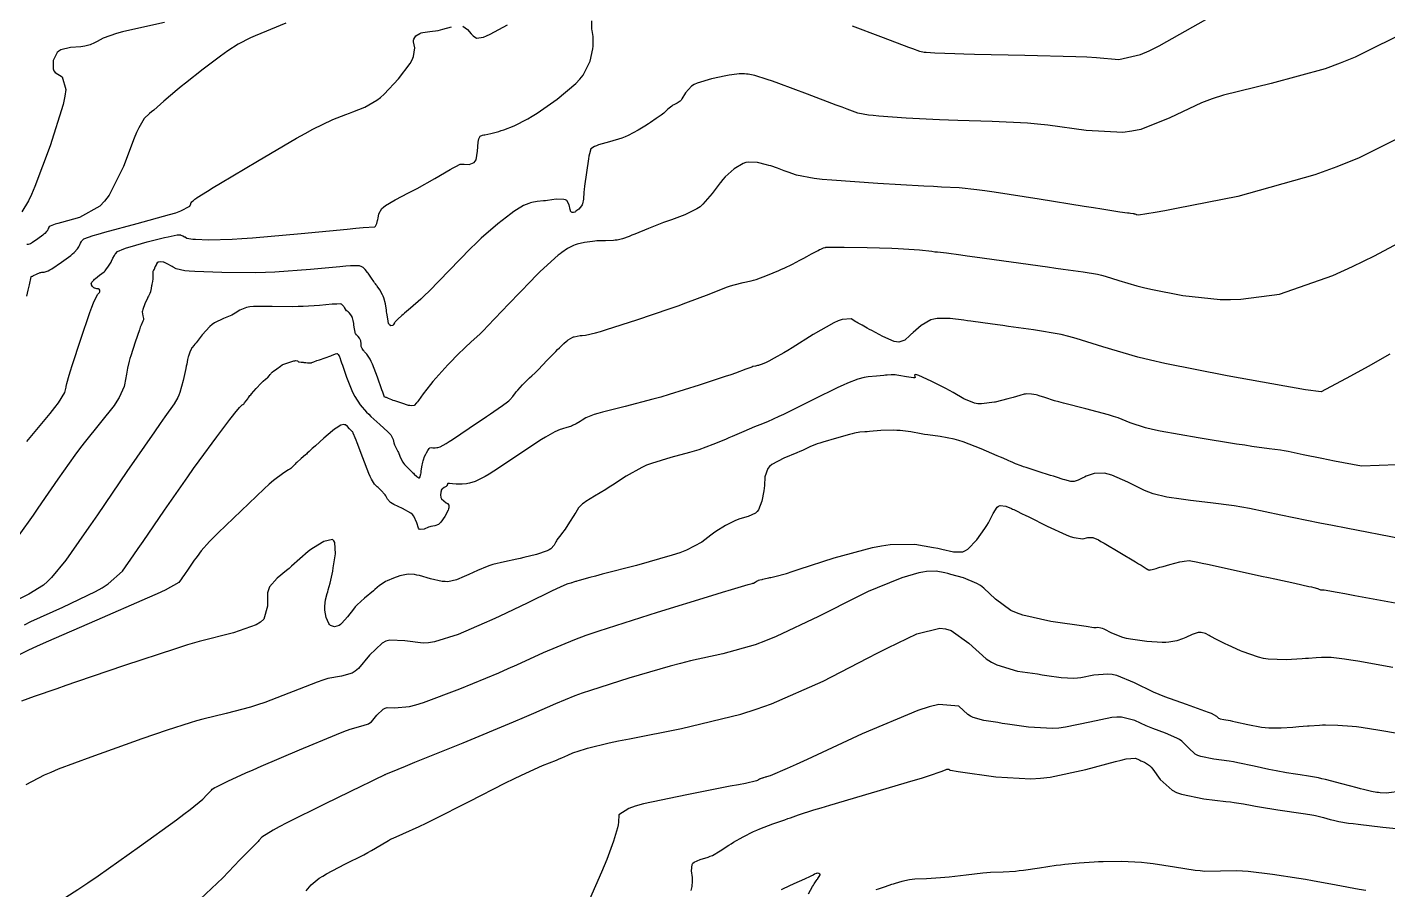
# Model space of a CAD drawing. Header units: metres. Extents: x 837117 to 838479, y 1189012 to 1191015.
# Drawn here: x 838242 to 838386.8, y 1190327.7 to 1190419.5 of the extents above; entities that cross this region are included whole.
import ezdxf

# ---------------------------------------------------------------- set-up
doc = ezdxf.new("R2010")
doc.units = ezdxf.units.M
doc.header["$LTSCALE"] = 0.3
doc.layers.add('COTAS 10', color=1, linetype='Continuous')
doc.layers.add('COTAS INT', color=252, linetype='Continuous')

msp = doc.modelspace()

# ---------------------------------------------------------------- linework, layer by layer
at = {"layer": 'COTAS 10'}
for points in [[(838389.26, 1190419.24), (838383.34, 1190416.31), (838381.72, 1190415.66), (838380.12, 1190415.07), (838374.4, 1190413.5), (838369.31, 1190412.25), (838368.09, 1190411.87), (838366.96, 1190411.46), (838363.59, 1190409.85), (838360.52, 1190408.59), (838359.57, 1190408.41), (838358.58, 1190408.3), (838354.69, 1190408.51), (838350.62, 1190409.06), (838349.53, 1190409.18), (838348.45, 1190409.27), (838344.69, 1190409.46), (838341.05, 1190409.56), (838340.06, 1190409.6), (838339.07, 1190409.64), (838335.55, 1190409.82), (838332.64, 1190410.02), (838332.04, 1190410.08), (838331.53, 1190410.13), (838330.4, 1190410.33), (838329.25, 1190410.77), (838328.72, 1190410.97), (838328.09, 1190411.21), (838325.05, 1190412.36), (838321.97, 1190413.5), (838321.32, 1190413.74), (838320.75, 1190413.94), (838319.43, 1190414.35), (838318.71, 1190414.49), (838318.53, 1190414.51), (838318.35, 1190414.53), (838317.78, 1190414.54), (838317, 1190414.44), (838316.7, 1190414.39), (838316.35, 1190414.32), (838314.81, 1190414), (838313.3, 1190413.53), (838312.98, 1190413.38), (838312.7, 1190413.21), (838312.04, 1190412.5), (838311.68, 1190411.86), (838311.58, 1190411.73), (838311.48, 1190411.62), (838311.15, 1190411.39), (838310.81, 1190411.24), (838310.71, 1190411.18), (838310.6, 1190411.1), (838310.19, 1190410.76), (838309.74, 1190410.36), (838309.6, 1190410.25), (838309.47, 1190410.14), (838308.94, 1190409.77), (838308.32, 1190409.35), (838308.11, 1190409.22), (838307.93, 1190409.11), (838307.9, 1190409.08), (838307.01, 1190408.52), (838305.95, 1190407.96), (838305.63, 1190407.82), (838305.29, 1190407.69), (838303.97, 1190407.29), (838302.81, 1190406.96), (838302.57, 1190406.88), (838302.38, 1190406.8), (838301.99, 1190406.54), (838301.83, 1190406.01), (838301.78, 1190405.76), (838301.72, 1190405.47), (838301.51, 1190404.04), (838301.31, 1190402.56), (838301.28, 1190402.23), (838301.24, 1190401.94), (838301.19, 1190401.18), (838301.1, 1190400.7), (838301.06, 1190400.59), (838301, 1190400.48), (838300.7, 1190400.14), (838300.4, 1190399.9), (838300.33, 1190399.85), (838300.27, 1190399.82), (838300.13, 1190399.76), (838300.05, 1190399.77), (838300.03, 1190399.77), (838300, 1190399.77), (838299.92, 1190399.79), (838299.83, 1190399.92), (838299.81, 1190400), (838299.78, 1190400.1), (838299.69, 1190400.59), (838299.42, 1190401.05), (838299.28, 1190401.12), (838299.11, 1190401.17), (838298.29, 1190401.18), (838297.37, 1190401.05), (838297.15, 1190401.02), (838296.94, 1190401), (838296.28, 1190400.93), (838295.71, 1190400.83), (838295.55, 1190400.79), (838295.39, 1190400.74), (838294.83, 1190400.52), (838294.06, 1190400.05), (838293.78, 1190399.86), (838293.46, 1190399.63), (838292.08, 1190398.55), (838290.31, 1190397.02), (838289.76, 1190396.51), (838289.19, 1190395.95), (838286.89, 1190393.61), (838284.76, 1190391.41), (838284.29, 1190390.95), (838283.87, 1190390.54), (838282.79, 1190389.58), (838282.14, 1190389.06), (838281.99, 1190388.93), (838281.85, 1190388.81), (838281.44, 1190388.43), (838281.17, 1190388.13), (838281.12, 1190388.07), (838281.08, 1190388.01), (838280.99, 1190387.85), (838280.93, 1190387.76), (838280.9, 1190387.75), (838280.87, 1190387.73), (838280.71, 1190387.7), (838280.54, 1190387.81), (838280.5, 1190387.88), (838280.46, 1190387.97), (838280.36, 1190388.44), (838280.27, 1190389.04), (838280.24, 1190389.21), (838280.22, 1190389.39), (838280.11, 1190390.05), (838279.95, 1190390.7), (838279.89, 1190390.86), (838279.82, 1190391.02), (838279.53, 1190391.54), (838279.25, 1190391.93), (838279.2, 1190392.01), (838279.15, 1190392.07), (838279.06, 1190392.18), (838278.97, 1190392.28), (838278.93, 1190392.34), (838278.88, 1190392.41), (838278.64, 1190392.78), (838278.37, 1190393.21), (838278.29, 1190393.31), (838278.22, 1190393.4), (838277.98, 1190393.7), (838277.74, 1190393.91), (838277.67, 1190393.96), (838277.61, 1190394), (838277.36, 1190394.1), (838276.41, 1190394.08), (838275.9, 1190394.04), (838275.28, 1190393.99), (838272.14, 1190393.71), (838268.36, 1190393.43), (838267.34, 1190393.39), (838266.32, 1190393.36), (838262.72, 1190393.37), (838259.82, 1190393.49), (838259.24, 1190393.53), (838258.76, 1190393.57), (838257.84, 1190393.76), (838257.54, 1190393.96), (838257.44, 1190394.02), (838257.35, 1190394.07), (838256.97, 1190394.28), (838256.61, 1190394.44), (838256.53, 1190394.47), (838256.45, 1190394.5), (838256.2, 1190394.52), (838256.01, 1190394.5), (838255.97, 1190394.48), (838255.93, 1190394.47), (838255.83, 1190394.4), (838255.76, 1190394.29), (838255.74, 1190394.25), (838255.72, 1190394.21), (838255.63, 1190394.02), (838255.55, 1190393.84), (838255.53, 1190393.79), (838255.5, 1190393.75), (838255.42, 1190393.62), (838255.36, 1190393.49), (838255.35, 1190393.44), (838255.35, 1190393.38), (838255.36, 1190393.15), (838255.38, 1190392.87), (838255.38, 1190392.8), (838255.38, 1190392.72), (838255.33, 1190392.43), (838255.27, 1190392.13), (838255.25, 1190392.06), (838255.24, 1190391.98), (838255.19, 1190391.71), (838255.14, 1190391.46), (838255.12, 1190391.4), (838255.1, 1190391.34), (838255.03, 1190391.15), (838254.9, 1190390.87), (838254.84, 1190390.76), (838254.79, 1190390.64), (838254.51, 1190390.06), (838254.29, 1190389.45), (838254.26, 1190389.31), (838254.24, 1190389.18), (838254.29, 1190388.77), (838254.38, 1190388.48), (838254.38, 1190388.41), (838254.38, 1190388.35), (838254.31, 1190388.2), (838254.11, 1190387.78), (838254.02, 1190387.56), (838253.93, 1190387.29), (838253.47, 1190385.96), (838253.02, 1190384.53), (838252.93, 1190384.22), (838252.85, 1190383.93), (838252.68, 1190383.19), (838252.58, 1190382.57), (838252.54, 1190382.37), (838252.5, 1190382.16), (838252.3, 1190381.26), (838251.78, 1190380.07), (838251.53, 1190379.67), (838251.24, 1190379.23), (838249.81, 1190377.4), (838248.06, 1190375.24), (838247.57, 1190374.6), (838247.07, 1190373.94), (838245.27, 1190371.39), (838243.52, 1190368.85), (838243.06, 1190368.19), (838242.62, 1190367.56), (838241.12, 1190365.42)], [(838388.23, 1190365.05), (838382.35, 1190366.16), (838380.91, 1190366.44), (838379.57, 1190366.7), (838375.42, 1190367.57), (838372.09, 1190368.25), (838371.25, 1190368.4), (838370.46, 1190368.53), (838367.91, 1190368.88), (838365.81, 1190369.11), (838365.29, 1190369.17), (838364.8, 1190369.24), (838363.27, 1190369.46), (838361.81, 1190369.84), (838361.37, 1190370), (838360.92, 1190370.18), (838359.13, 1190371.05), (838357.42, 1190371.81), (838357.02, 1190371.93), (838356.64, 1190372.01), (838355.53, 1190371.98), (838354.71, 1190371.69), (838354.52, 1190371.61), (838354.34, 1190371.54), (838353.85, 1190371.28), (838353.4, 1190371.14), (838353.25, 1190371.13), (838353.08, 1190371.14), (838352.41, 1190371.3), (838352.24, 1190371.36), (838351.53, 1190371.59), (838351.23, 1190371.69), (838350.91, 1190371.79), (838349.58, 1190372.21), (838348.31, 1190372.62), (838348.03, 1190372.71), (838347.79, 1190372.8), (838347.18, 1190373.03), (838346.82, 1190373.18), (838346.73, 1190373.22), (838346.41, 1190373.36), (838345.85, 1190373.61), (838345.56, 1190373.73), (838345.23, 1190373.88), (838343.53, 1190374.61), (838341.61, 1190375.35), (838341.13, 1190375.51), (838340.66, 1190375.64), (838339.15, 1190375.94), (838337.83, 1190376.1), (838337.49, 1190376.15), (838337.15, 1190376.21), (838336.02, 1190376.41), (838334.89, 1190376.56), (838334.55, 1190376.58), (838334.19, 1190376.59), (838332.84, 1190376.55), (838331.63, 1190376.46), (838331.37, 1190376.44), (838331.15, 1190376.42), (838330.62, 1190376.38), (838330.05, 1190376.27), (838329.8, 1190376.21), (838329.5, 1190376.14), (838328.12, 1190375.76), (838326.68, 1190375.34), (838326.36, 1190375.23), (838326.07, 1190375.13), (838325.28, 1190374.81), (838324.51, 1190374.45), (838324.22, 1190374.33), (838323.91, 1190374.2), (838322.52, 1190373.63), (838321.25, 1190372.94), (838321, 1190372.73), (838320.81, 1190372.51), (838320.5, 1190371.65), (838320.45, 1190370.7), (838320.42, 1190370.42), (838320.39, 1190370.13), (838320.19, 1190369.06), (838319.82, 1190368.12), (838319.67, 1190367.93), (838319.51, 1190367.77), (838318.74, 1190367.4), (838317.82, 1190367.15), (838317.56, 1190367.05), (838317.29, 1190366.94), (838316.3, 1190366.44), (838315.29, 1190365.82), (838315.02, 1190365.63), (838314.75, 1190365.44), (838313.79, 1190364.68), (838312.16, 1190363.82), (838311.46, 1190363.55), (838310.65, 1190363.28), (838306.85, 1190362.2), (838303.18, 1190361.26), (838302.46, 1190361.07), (838301.86, 1190360.92), (838300.75, 1190360.61), (838300.49, 1190360.52), (838300.42, 1190360.5), (838300.36, 1190360.48), (838300.14, 1190360.41), (838299.95, 1190360.35), (838299.91, 1190360.34), (838299.86, 1190360.33), (838299.71, 1190360.29), (838299.58, 1190360.25), (838299.55, 1190360.25), (838299.52, 1190360.24), (838299.41, 1190360.21), (838298.71, 1190359.9), (838298.31, 1190359.7), (838297.81, 1190359.46), (838295.28, 1190358.22), (838292.24, 1190356.77), (838291.43, 1190356.4), (838290.63, 1190356.04), (838287.85, 1190354.86), (838285.34, 1190354.08), (838284.72, 1190353.98), (838284.12, 1190353.93), (838282.2, 1190354.16), (838280.58, 1190354.26), (838280.16, 1190354.13), (838279.76, 1190353.93), (838278.44, 1190352.64), (838277.24, 1190351.23), (838276.91, 1190350.96), (838276.59, 1190350.75), (838275.46, 1190350.4), (838273.98, 1190350.15), (838273.44, 1190349.99), (838272.84, 1190349.79), (838267.29, 1190347.62), (838266.52, 1190347.36), (838265.76, 1190347.12), (838263.17, 1190346.43), (838260.7, 1190345.83), (838260.02, 1190345.65), (838259.34, 1190345.45), (838256.9, 1190344.68), (838254.18, 1190343.74), (838253.32, 1190343.43), (838252.41, 1190343.11), (838248.76, 1190341.81), (838245.3, 1190340.5), (838244.51, 1190340.17), (838243.8, 1190339.86), (838241.86, 1190338.86)], [(838312.65, 1190327.59), (838312.76, 1190328.04), (838312.81, 1190328.61), (838312.81, 1190328.79), (838312.8, 1190328.97), (838312.71, 1190329.7), (838312.77, 1190330.36), (838312.85, 1190330.5), (838312.96, 1190330.62), (838313.61, 1190330.9), (838314.45, 1190331.14), (838314.68, 1190331.24), (838314.91, 1190331.34), (838315.76, 1190331.84), (838316.65, 1190332.41), (838316.91, 1190332.57), (838317.17, 1190332.73), (838318.18, 1190333.31), (838319.3, 1190333.87), (838319.64, 1190334.02), (838319.98, 1190334.17), (838321.34, 1190334.69), (838322.63, 1190335.14), (838322.94, 1190335.25), (838323.22, 1190335.35), (838324.08, 1190335.66), (838325.71, 1190336.18), (838326.48, 1190336.41), (838327.4, 1190336.68), (838331.86, 1190338), (838336.28, 1190339.3), (838337.17, 1190339.57), (838337.91, 1190339.8), (838339.36, 1190340.3), (838339.78, 1190340.47), (838339.86, 1190340.5), (838339.93, 1190340.52), (838340.08, 1190340.5), (838340.15, 1190340.44), (838340.17, 1190340.43), (838340.19, 1190340.42), (838340.27, 1190340.4), (838341.06, 1190340.28), (838345.09, 1190339.71), (838348.81, 1190339.5), (838349.84, 1190339.56), (838350.88, 1190339.67), (838354.67, 1190340.47), (838357.8, 1190341.34), (838358.43, 1190341.49), (838358.95, 1190341.6), (838359.96, 1190341.68), (838360.32, 1190341.5), (838360.42, 1190341.46), (838360.52, 1190341.42), (838360.92, 1190341.27), (838361.42, 1190340.91), (838361.6, 1190340.72), (838361.78, 1190340.5), (838362.58, 1190339.41), (838363.83, 1190338.29), (838364.31, 1190338.05), (838364.84, 1190337.84), (838367.23, 1190337.35), (838369.55, 1190337.09), (838370.04, 1190337.03), (838370.46, 1190336.97), (838371.45, 1190336.81), (838372.35, 1190336.64), (838372.71, 1190336.58), (838373.14, 1190336.51), (838375.11, 1190336.2), (838377.78, 1190335.8), (838378.51, 1190335.69), (838378.94, 1190335.61), (838379.09, 1190335.57), (838379.25, 1190335.54), (838379.94, 1190335.36), (838380.66, 1190335.17), (838380.84, 1190335.13), (838381.02, 1190335.08), (838381.59, 1190334.95), (838382.63, 1190334.78), (838383.1, 1190334.72), (838383.64, 1190334.66), (838386.27, 1190334.35), (838389.14, 1190334.07)]]:
    msp.add_lwpolyline(points, dxfattribs=at)
at = {"layer": 'COTAS INT'}
for points in [[(838256.62, 1190420.01), (838252.92, 1190419.18), (838252.15, 1190418.99), (838251.5, 1190418.81), (838250.08, 1190418.32), (838249.45, 1190417.98), (838249.29, 1190417.9), (838249.15, 1190417.82), (838248.69, 1190417.62), (838248.14, 1190417.48), (838247.93, 1190417.45), (838247.69, 1190417.42), (838246.62, 1190417.34), (838245.58, 1190417.09), (838245.37, 1190416.96), (838245.18, 1190416.79), (838244.76, 1190415.96), (838244.76, 1190415.07), (838244.84, 1190414.86), (838244.96, 1190414.68), (838245.7, 1190414.2), (838246.09, 1190412.86), (838246, 1190412.14), (838245.82, 1190411.27), (838244.45, 1190406.87), (838242.81, 1190402.52), (838242.45, 1190401.68), (838242.15, 1190401), (838241.41, 1190399.85)], [(838241.96, 1190375.41), (838244.44, 1190378.39), (838244.93, 1190379), (838245.32, 1190379.52), (838246.01, 1190380.61), (838246.1, 1190381.05), (838246.13, 1190381.16), (838246.15, 1190381.26), (838246.2, 1190381.56), (838246.45, 1190382.44), (838246.59, 1190382.91), (838246.77, 1190383.47), (838247.7, 1190386.3), (838248.67, 1190389.13), (838248.87, 1190389.7), (838249.05, 1190390.16), (838249.48, 1190391.04), (838249.68, 1190391.26), (838249.71, 1190391.31), (838249.73, 1190391.36), (838249.74, 1190391.5), (838249.66, 1190391.6), (838249.62, 1190391.62), (838249.58, 1190391.64), (838249.4, 1190391.66), (838249.19, 1190391.7), (838249.14, 1190391.73), (838249.09, 1190391.75), (838248.93, 1190391.9), (838248.83, 1190392.08), (838248.83, 1190392.13), (838248.82, 1190392.18), (838248.88, 1190392.36), (838249.07, 1190392.58), (838249.15, 1190392.66), (838249.25, 1190392.74), (838249.7, 1190393.09), (838250.17, 1190393.47), (838250.28, 1190393.57), (838250.38, 1190393.67), (838250.66, 1190394.04), (838250.87, 1190394.39), (838250.92, 1190394.49), (838250.97, 1190394.58), (838251.11, 1190394.91), (838251.27, 1190395.21), (838251.32, 1190395.29), (838251.38, 1190395.36), (838251.62, 1190395.61), (838252.27, 1190395.91), (838252.58, 1190396.01), (838252.95, 1190396.13), (838254.78, 1190396.64), (838256.61, 1190397.1), (838256.99, 1190397.19), (838257.3, 1190397.26), (838257.96, 1190397.39), (838258.23, 1190397.39), (838258.3, 1190397.38), (838258.36, 1190397.36), (838258.57, 1190397.29), (838258.74, 1190397.19), (838258.79, 1190397.17), (838258.83, 1190397.14), (838258.98, 1190397.04), (838259.41, 1190396.96), (838259.64, 1190396.94), (838259.91, 1190396.92), (838261.29, 1190396.86), (838263.82, 1190396.93), (838264.83, 1190397), (838265.96, 1190397.08), (838271.16, 1190397.54), (838276.05, 1190398.01), (838276.98, 1190398.09), (838277.74, 1190398.16), (838278.98, 1190398.26), (838279.06, 1190398.3), (838279.08, 1190398.33), (838279.1, 1190398.38), (838279.19, 1190398.59), (838279.28, 1190398.92), (838279.3, 1190399.03), (838279.33, 1190399.15), (838279.42, 1190399.63), (838279.75, 1190400.18), (838279.92, 1190400.34), (838280.12, 1190400.51), (838281.16, 1190401.12), (838282.57, 1190401.85), (838283.01, 1190402.09), (838283.48, 1190402.34), (838285.36, 1190403.4), (838287.01, 1190404.34), (838287.33, 1190404.52), (838287.6, 1190404.67), (838288.08, 1190404.91), (838288.29, 1190404.92), (838288.38, 1190404.92), (838288.5, 1190404.92), (838289.04, 1190404.89), (838289.57, 1190405.09), (838289.67, 1190405.22), (838289.76, 1190405.39), (838289.93, 1190406.31), (838289.99, 1190407.26), (838290.02, 1190407.44), (838290.05, 1190407.6), (838290.19, 1190407.89), (838290.46, 1190407.99), (838290.58, 1190408.02), (838290.71, 1190408.05), (838291.34, 1190408.19), (838292.18, 1190408.4), (838292.44, 1190408.49), (838292.71, 1190408.58), (838293.83, 1190409), (838295.26, 1190409.74), (838295.74, 1190410.03), (838296.26, 1190410.35), (838298.41, 1190411.84), (838300.4, 1190413.51), (838300.81, 1190413.95), (838301.16, 1190414.39), (838301.92, 1190415.89), (838302.18, 1190417.18), (838302.21, 1190417.48), (838302.24, 1190417.75), (838302.21, 1190418.51), (838302.11, 1190419.13), (838302.09, 1190419.3), (838302.08, 1190419.48), (838302.07, 1190420.16)], [(838329.8, 1190419.65), (838332.8, 1190418.51), (838335.31, 1190417.55), (838335.8, 1190417.37), (838336.21, 1190417.21), (838336.95, 1190416.93), (838337.31, 1190416.87), (838337.47, 1190416.85), (838337.66, 1190416.83), (838338.59, 1190416.77), (838340.73, 1190416.69), (838341.69, 1190416.67), (838342.81, 1190416.64), (838348.18, 1190416.52), (838353.61, 1190416.38), (838354.77, 1190416.33), (838355.78, 1190416.28), (838358.18, 1190416.07), (838360.46, 1190416.58), (838361.4, 1190416.99), (838362.47, 1190417.5), (838367.42, 1190420.33)], [(838269.53, 1190419.93), (838266.85, 1190418.84), (838266.27, 1190418.58), (838265.75, 1190418.35), (838264.45, 1190417.7), (838263.36, 1190416.98), (838262.97, 1190416.71), (838262.55, 1190416.4), (838260.73, 1190415.03), (838258.84, 1190413.54), (838258.38, 1190413.17), (838257.94, 1190412.81), (838256.54, 1190411.62), (838255.47, 1190410.68), (838255.23, 1190410.47), (838255.02, 1190410.29), (838254.45, 1190409.79), (838253.86, 1190408.79), (838253.64, 1190408.29), (838253.38, 1190407.68), (838252.24, 1190404.67), (838250.72, 1190401.61), (838250.23, 1190400.97), (838249.71, 1190400.43), (838247.56, 1190399.22), (838245.65, 1190398.71), (838245.27, 1190398.61), (838244.97, 1190398.52), (838244.43, 1190398.33), (838244.33, 1190398.23), (838244.31, 1190398.21), (838244.29, 1190398.18), (838244.23, 1190398.06), (838244.18, 1190397.94), (838244.16, 1190397.9), (838244.14, 1190397.86), (838244.06, 1190397.73), (838243.86, 1190397.53), (838243.77, 1190397.45), (838243.66, 1190397.36), (838243.11, 1190396.95), (838242.56, 1190396.57), (838242.44, 1190396.5), (838242.34, 1190396.45), (838242.1, 1190396.37), (838241.95, 1190396.37)], [(838241.97, 1190390.85), (838242.11, 1190391.52), (838242.23, 1190392.07), (838242.41, 1190392.93), (838242.41, 1190392.94), (838242.41, 1190392.94), (838242.42, 1190392.94), (838242.44, 1190392.94), (838242.54, 1190392.99), (838242.59, 1190393.01), (838242.66, 1190393.05), (838242.99, 1190393.21), (838243.36, 1190393.37), (838243.45, 1190393.4), (838243.54, 1190393.42), (838243.81, 1190393.43), (838244.24, 1190393.56), (838244.42, 1190393.66), (838244.63, 1190393.79), (838245.64, 1190394.47), (838246.63, 1190395.21), (838246.83, 1190395.37), (838247.01, 1190395.51), (838247.36, 1190395.89), (838247.5, 1190396.13), (838247.54, 1190396.2), (838247.57, 1190396.26), (838247.67, 1190396.49), (838247.78, 1190396.69), (838247.82, 1190396.75), (838247.86, 1190396.8), (838248.02, 1190396.97), (838249.01, 1190397.31), (838249.56, 1190397.47), (838250.24, 1190397.66), (838253.7, 1190398.59), (838257.15, 1190399.54), (838257.82, 1190399.75), (838258.36, 1190399.94), (838259.3, 1190400.43), (838259.4, 1190400.7), (838259.42, 1190400.75), (838259.44, 1190400.8), (838259.5, 1190400.89), (838259.55, 1190400.94), (838259.57, 1190400.95), (838259.59, 1190400.97), (838259.69, 1190401.06), (838259.81, 1190401.16), (838259.85, 1190401.2), (838259.9, 1190401.23), (838260.07, 1190401.37), (838261.17, 1190402.05), (838261.79, 1190402.43), (838262.56, 1190402.89), (838266.49, 1190405.24), (838270.66, 1190407.68), (838271.58, 1190408.19), (838272.41, 1190408.64), (838274.51, 1190409.66), (838275.91, 1190410.21), (838276.29, 1190410.35), (838276.65, 1190410.49), (838277.92, 1190410.98), (838279.21, 1190411.72), (838279.59, 1190412.02), (838279.99, 1190412.37), (838281.5, 1190413.98), (838282.74, 1190415.64), (838282.95, 1190416.02), (838283.11, 1190416.36), (838283.24, 1190417.31), (838283.11, 1190417.95), (838283.12, 1190418.1), (838283.14, 1190418.23), (838283.35, 1190418.59), (838283.78, 1190418.83), (838283.93, 1190418.88), (838284.1, 1190418.93), (838284.85, 1190419.04), (838285.73, 1190419.16), (838285.98, 1190419.21), (838286.23, 1190419.27), (838287.16, 1190419.54)], [(838288.37, 1190419.62), (838288.86, 1190419.25), (838289.24, 1190418.78), (838289.34, 1190418.67), (838289.44, 1190418.58), (838289.82, 1190418.33), (838290.56, 1190418.44), (838290.89, 1190418.57), (838291.27, 1190418.75), (838293.12, 1190419.74)], [(838392.5, 1190409.96), (838383.74, 1190405.6), (838381.38, 1190404.64), (838379.04, 1190403.77), (838370.83, 1190401.49), (838364.32, 1190400.2), (838363.06, 1190399.96), (838362.03, 1190399.77), (838360.28, 1190399.49), (838360.09, 1190399.52), (838360.05, 1190399.53), (838360.01, 1190399.54), (838359.9, 1190399.58), (838359.82, 1190399.6), (838359.79, 1190399.61), (838359.77, 1190399.61), (838359.68, 1190399.63), (838359.42, 1190399.67), (838359.28, 1190399.69), (838359.11, 1190399.71), (838358.29, 1190399.82), (838356.35, 1190400.12), (838355.49, 1190400.25), (838354.49, 1190400.41), (838349.69, 1190401.19), (838344.9, 1190401.94), (838343.91, 1190402.09), (838343.06, 1190402.2), (838341.19, 1190402.4), (838339.29, 1190402.48), (838338.43, 1190402.53), (838337.41, 1190402.58), (838332.51, 1190402.86), (838327.62, 1190403.21), (838326.61, 1190403.3), (838325.74, 1190403.4), (838323.85, 1190403.74), (838322.99, 1190404.06), (838322.77, 1190404.14), (838322.56, 1190404.22), (838321.86, 1190404.48), (838321.14, 1190404.73), (838320.92, 1190404.79), (838320.68, 1190404.86), (838319.73, 1190405.1), (838318.73, 1190405.14), (838318.46, 1190405.08), (838318.19, 1190404.99), (838317.23, 1190404.42), (838316.29, 1190403.55), (838316.04, 1190403.27), (838315.79, 1190402.97), (838315.75, 1190402.93), (838314.89, 1190401.78), (838313.9, 1190400.64), (838313.6, 1190400.38), (838313.27, 1190400.15), (838311.98, 1190399.52), (838310.55, 1190399), (838310.13, 1190398.85), (838309.7, 1190398.69), (838308.1, 1190398.05), (838306.67, 1190397.47), (838306.35, 1190397.34), (838306.07, 1190397.23), (838305.35, 1190396.97), (838304.77, 1190396.84), (838304.58, 1190396.81), (838304.38, 1190396.79), (838303.54, 1190396.77), (838302.63, 1190396.74), (838302.39, 1190396.73), (838302.14, 1190396.7), (838301.3, 1190396.59), (838300.52, 1190396.4), (838300.32, 1190396.33), (838300.13, 1190396.26), (838299.51, 1190395.95), (838298.89, 1190395.52), (838298.7, 1190395.38), (838298.5, 1190395.23), (838297.74, 1190394.57), (838296.56, 1190393.44), (838296.1, 1190392.98), (838295.59, 1190392.46), (838293.27, 1190390.04), (838291.02, 1190387.7), (838290.55, 1190387.22), (838290.15, 1190386.82), (838289.25, 1190385.99), (838288.59, 1190385.4), (838288.34, 1190385.15), (838288.05, 1190384.87), (838286.77, 1190383.55), (838285.47, 1190382.14), (838285.17, 1190381.79), (838284.9, 1190381.47), (838284.14, 1190380.48), (838283.64, 1190379.77), (838283.53, 1190379.62), (838283.43, 1190379.5), (838283.17, 1190379.23), (838282.86, 1190379.19), (838282.72, 1190379.21), (838282.57, 1190379.24), (838281.85, 1190379.46), (838281.11, 1190379.71), (838280.95, 1190379.77), (838280.81, 1190379.83), (838280.44, 1190379.97), (838280.23, 1190380.06), (838280.19, 1190380.08), (838280.16, 1190380.09), (838280.08, 1190380.11), (838280.05, 1190380.11), (838280.05, 1190380.11), (838280.03, 1190380.12), (838279.91, 1190380.45), (838279.83, 1190380.66), (838279.74, 1190380.91), (838279.26, 1190382.25), (838278.73, 1190383.63), (838278.6, 1190383.92), (838278.48, 1190384.16), (838278.14, 1190384.7), (838277.89, 1190384.95), (838277.84, 1190385.01), (838277.78, 1190385.07), (838277.64, 1190385.28), (838277.55, 1190385.49), (838277.54, 1190385.55), (838277.53, 1190385.61), (838277.52, 1190385.83), (838277.51, 1190386.06), (838277.5, 1190386.12), (838277.48, 1190386.18), (838277.37, 1190386.39), (838277.23, 1190386.56), (838277.2, 1190386.6), (838277.16, 1190386.64), (838277.04, 1190386.75), (838276.94, 1190386.89), (838276.91, 1190386.95), (838276.89, 1190387.03), (838276.82, 1190387.37), (838276.77, 1190387.76), (838276.75, 1190387.86), (838276.74, 1190387.95), (838276.69, 1190388.26), (838276.62, 1190388.54), (838276.59, 1190388.61), (838276.57, 1190388.67), (838276.44, 1190388.89), (838276.31, 1190389.06), (838276.28, 1190389.1), (838276.24, 1190389.13), (838276.14, 1190389.2), (838276.04, 1190389.26), (838276.01, 1190389.29), (838275.98, 1190389.32), (838275.87, 1190389.49), (838275.75, 1190389.67), (838275.72, 1190389.71), (838275.69, 1190389.75), (838275.59, 1190389.87), (838275.49, 1190389.96), (838275.46, 1190389.98), (838275.43, 1190390), (838275.33, 1190390.04), (838274.93, 1190390.03), (838274.71, 1190390.02), (838274.45, 1190390), (838273.12, 1190389.88), (838271.36, 1190389.76), (838270.82, 1190389.75), (838270.26, 1190389.74), (838268.05, 1190389.76), (838266.09, 1190389.75), (838265.69, 1190389.72), (838265.35, 1190389.67), (838264.61, 1190389.39), (838264.14, 1190389.04), (838263.96, 1190388.94), (838263.77, 1190388.84), (838262.9, 1190388.5), (838261.94, 1190388.03), (838261.69, 1190387.85), (838261.44, 1190387.65), (838260.61, 1190386.75), (838259.96, 1190385.91), (838259.83, 1190385.75), (838259.73, 1190385.62), (838259.55, 1190385.4), (838259.49, 1190385.32), (838259.47, 1190385.27), (838259.44, 1190385.21), (838259.31, 1190384.92), (838259.19, 1190384.58), (838259.16, 1190384.49), (838259.13, 1190384.41), (838259.07, 1190384.13), (838258.98, 1190383.64), (838258.93, 1190383.41), (838258.87, 1190383.15), (838258.59, 1190381.9), (838258.24, 1190380.61), (838258.14, 1190380.33), (838258.04, 1190380.07), (838257.65, 1190379.4), (838256.63, 1190378.01), (838256.13, 1190377.3), (838255.54, 1190376.44), (838252.61, 1190372.19), (838249.46, 1190367.59), (838248.73, 1190366.53), (838248.05, 1190365.55), (838246.12, 1190362.78), (838244.58, 1190360.9), (838244.15, 1190360.49), (838243.72, 1190360.11), (838242.18, 1190359.16), (838240.76, 1190358.42)], [(838241.69, 1190355.88), (838242.39, 1190356.22), (838245.79, 1190357.76), (838249.25, 1190359.41), (838249.99, 1190359.83), (838250.62, 1190360.24), (838252.13, 1190361.58), (838253.35, 1190363.33), (838253.81, 1190364), (838254.32, 1190364.75), (838256.62, 1190368.1), (838259.08, 1190371.65), (838259.69, 1190372.51), (838260.28, 1190373.33), (838262.16, 1190375.89), (838263.56, 1190377.73), (838263.84, 1190378.1), (838264.09, 1190378.41), (838264.6, 1190379.03), (838264.8, 1190379.21), (838264.84, 1190379.25), (838264.87, 1190379.28), (838264.96, 1190379.34), (838265.04, 1190379.42), (838265.07, 1190379.45), (838265.11, 1190379.5), (838265.29, 1190379.72), (838265.46, 1190379.95), (838265.5, 1190380), (838265.52, 1190380.04), (838265.57, 1190380.12), (838265.7, 1190380.28), (838265.78, 1190380.36), (838265.87, 1190380.47), (838266.36, 1190381.02), (838266.88, 1190381.59), (838266.99, 1190381.7), (838267.1, 1190381.8), (838267.35, 1190382.02), (838267.51, 1190382.15), (838267.56, 1190382.18), (838267.6, 1190382.22), (838267.75, 1190382.38), (838267.87, 1190382.53), (838267.89, 1190382.56), (838267.91, 1190382.59), (838267.96, 1190382.67), (838268.05, 1190382.76), (838268.09, 1190382.79), (838268.15, 1190382.84), (838268.43, 1190383.03), (838268.71, 1190383.24), (838268.77, 1190383.28), (838268.82, 1190383.32), (838268.94, 1190383.43), (838269.12, 1190383.54), (838269.21, 1190383.58), (838269.31, 1190383.62), (838269.84, 1190383.81), (838270.37, 1190383.97), (838270.47, 1190383.99), (838270.57, 1190384), (838270.76, 1190383.97), (838270.87, 1190383.89), (838270.91, 1190383.87), (838270.95, 1190383.86), (838271.15, 1190383.84), (838271.37, 1190383.83), (838271.43, 1190383.82), (838271.48, 1190383.82), (838271.66, 1190383.79), (838271.81, 1190383.76), (838271.86, 1190383.76), (838271.9, 1190383.76), (838272.04, 1190383.75), (838272.19, 1190383.77), (838272.24, 1190383.78), (838272.29, 1190383.8), (838272.51, 1190383.87), (838272.83, 1190384), (838272.96, 1190384.04), (838273.1, 1190384.09), (838273.72, 1190384.31), (838274.32, 1190384.53), (838274.45, 1190384.57), (838274.56, 1190384.61), (838274.82, 1190384.72), (838274.95, 1190384.75), (838274.98, 1190384.75), (838275.01, 1190384.74), (838275.1, 1190384.65), (838275.16, 1190384.54), (838275.17, 1190384.52), (838275.18, 1190384.51), (838275.21, 1190384.47), (838275.22, 1190384.45), (838275.23, 1190384.43), (838275.23, 1190384.42), (838275.26, 1190384.35), (838275.39, 1190383.97), (838275.46, 1190383.77), (838275.55, 1190383.51), (838275.99, 1190382.23), (838276.55, 1190380.82), (838276.7, 1190380.49), (838276.86, 1190380.18), (838277.44, 1190379.28), (838278.12, 1190378.52), (838278.34, 1190378.3), (838278.58, 1190378.07), (838279.54, 1190377.22), (838280.39, 1190376.44), (838280.55, 1190376.26), (838280.69, 1190376.09), (838280.93, 1190375.62), (838281.01, 1190375.24), (838281.04, 1190375.14), (838281.07, 1190375.04), (838281.25, 1190374.69), (838281.45, 1190374.33), (838281.5, 1190374.22), (838281.55, 1190374.1), (838281.74, 1190373.67), (838281.97, 1190373.21), (838282.05, 1190373.09), (838282.15, 1190372.96), (838282.56, 1190372.51), (838282.99, 1190372.11), (838283.09, 1190372.01), (838283.19, 1190371.93), (838283.47, 1190371.66), (838283.67, 1190371.52), (838283.71, 1190371.51), (838283.75, 1190371.51), (838283.81, 1190371.64), (838283.84, 1190371.82), (838283.84, 1190371.85), (838283.85, 1190371.88), (838283.88, 1190371.93), (838283.91, 1190372.05), (838283.92, 1190372.13), (838283.94, 1190372.22), (838284.01, 1190372.68), (838284.1, 1190373.2), (838284.13, 1190373.32), (838284.16, 1190373.44), (838284.29, 1190373.78), (838284.42, 1190374.05), (838284.46, 1190374.12), (838284.5, 1190374.2), (838284.63, 1190374.45), (838284.77, 1190374.64), (838284.81, 1190374.68), (838284.85, 1190374.71), (838285, 1190374.74), (838285.16, 1190374.73), (838285.2, 1190374.73), (838285.25, 1190374.73), (838285.41, 1190374.73), (838285.59, 1190374.74), (838285.65, 1190374.75), (838285.71, 1190374.77), (838285.96, 1190374.84), (838286.59, 1190375.19), (838286.9, 1190375.39), (838287.26, 1190375.62), (838289.04, 1190376.81), (838290.88, 1190378.06), (838291.29, 1190378.34), (838291.65, 1190378.58), (838292.57, 1190379.21), (838293.12, 1190379.62), (838293.24, 1190379.73), (838293.36, 1190379.83), (838293.67, 1190380.19), (838293.97, 1190380.59), (838294.08, 1190380.72), (838294.2, 1190380.85), (838294.72, 1190381.42), (838295.23, 1190381.95), (838295.34, 1190382.06), (838295.44, 1190382.16), (838295.71, 1190382.39), (838296.06, 1190382.72), (838296.22, 1190382.89), (838296.41, 1190383.07), (838297.31, 1190384.01), (838298.24, 1190384.97), (838298.44, 1190385.18), (838298.63, 1190385.37), (838299.1, 1190385.82), (838299.4, 1190386.08), (838299.48, 1190386.14), (838299.56, 1190386.2), (838299.8, 1190386.37), (838300.05, 1190386.5), (838300.13, 1190386.52), (838300.21, 1190386.55), (838300.52, 1190386.62), (838300.86, 1190386.67), (838300.95, 1190386.68), (838301.05, 1190386.69), (838301.41, 1190386.7), (838302.47, 1190386.95), (838303.01, 1190387.1), (838303.66, 1190387.3), (838306.87, 1190388.33), (838310.43, 1190389.54), (838311.29, 1190389.84), (838312.1, 1190390.14), (838314.58, 1190391.09), (838316.43, 1190391.81), (838316.84, 1190391.96), (838317.22, 1190392.07), (838318.2, 1190392.31), (838319.03, 1190392.48), (838319.3, 1190392.55), (838319.59, 1190392.65), (838320.78, 1190393.09), (838321.99, 1190393.6), (838322.28, 1190393.73), (838322.56, 1190393.86), (838323.43, 1190394.28), (838324.21, 1190394.68), (838324.44, 1190394.8), (838324.66, 1190394.92), (838324.98, 1190395.09), (838325.48, 1190395.36), (838326.19, 1190395.74), (838326.33, 1190395.82), (838326.46, 1190395.88), (838326.73, 1190396.01), (838326.89, 1190396.05), (838326.94, 1190396.06), (838327, 1190396.07), (838327.24, 1190396.09), (838328.04, 1190396.08), (838328.45, 1190396.08), (838328.93, 1190396.07), (838331.37, 1190396.03), (838334.03, 1190395.96), (838334.67, 1190395.94), (838335.25, 1190395.91), (838336.97, 1190395.78), (838338.27, 1190395.64), (838338.59, 1190395.6), (838338.89, 1190395.57), (838339.82, 1190395.46), (838341.35, 1190395.25), (838342.04, 1190395.16), (838342.83, 1190395.05), (838350.58, 1190393.98), (838351.46, 1190393.86), (838352.26, 1190393.75), (838354.39, 1190393.46), (838355.91, 1190393.19), (838356.32, 1190393.09), (838356.73, 1190392.99), (838358.18, 1190392.52), (838360.09, 1190391.96), (838360.79, 1190391.79), (838361.57, 1190391.61), (838364.99, 1190390.94), (838368.94, 1190390.52), (838370.05, 1190390.52), (838371.17, 1190390.55), (838375.27, 1190391.08), (838380.93, 1190393.06), (838383.04, 1190394.01), (838385.37, 1190395.14), (838395.75, 1190400.69)], [(838387.01, 1190384.68), (838384.7, 1190383.39), (838382.82, 1190382.35), (838379.71, 1190380.68), (838378.02, 1190380.91), (838377.05, 1190381.07), (838375.85, 1190381.28), (838369.69, 1190382.38), (838363.05, 1190383.7), (838361.54, 1190384.04), (838360.18, 1190384.37), (838356.46, 1190385.47), (838353.64, 1190386.37), (838352.85, 1190386.58), (838352.05, 1190386.77), (838349.09, 1190387.29), (838346.44, 1190387.65), (838345.83, 1190387.74), (838345.27, 1190387.81), (838343.7, 1190388.02), (838342.42, 1190388.2), (838342.05, 1190388.25), (838341.66, 1190388.3), (838340.21, 1190388.49), (838338.83, 1190388.49), (838338.48, 1190388.42), (838338.16, 1190388.33), (838337.13, 1190387.73), (838336.3, 1190387.01), (838336.16, 1190386.88), (838336.11, 1190386.84), (838335.92, 1190386.67), (838335.38, 1190386.17), (838334.75, 1190385.97), (838334.51, 1190385.99), (838334.25, 1190386.05), (838333.05, 1190386.56), (838331.88, 1190387.2), (838331.62, 1190387.33), (838331.4, 1190387.46), (838330.84, 1190387.76), (838330.44, 1190387.98), (838330.32, 1190388.05), (838330.19, 1190388.13), (838329.67, 1190388.44), (838328.72, 1190388.39), (838328.31, 1190388.24), (838327.84, 1190388.03), (838325.64, 1190386.77), (838323.42, 1190385.38), (838322.94, 1190385.08), (838322.52, 1190384.83), (838321.5, 1190384.25), (838320.91, 1190383.96), (838320.77, 1190383.89), (838320.64, 1190383.82), (838320.22, 1190383.64), (838319.89, 1190383.51), (838319.81, 1190383.49), (838319.73, 1190383.47), (838319.5, 1190383.42), (838319.23, 1190383.36), (838319.12, 1190383.32), (838319.01, 1190383.28), (838318.49, 1190383.08), (838317.37, 1190382.68), (838316.87, 1190382.5), (838316.29, 1190382.31), (838313.52, 1190381.39), (838310.3, 1190380.38), (838309.44, 1190380.13), (838308.59, 1190379.89), (838305.62, 1190379.12), (838303.22, 1190378.52), (838302.73, 1190378.39), (838302.32, 1190378.26), (838301.44, 1190377.92), (838301.05, 1190377.66), (838300.94, 1190377.6), (838300.83, 1190377.53), (838300.43, 1190377.29), (838300.03, 1190377.09), (838299.92, 1190377.04), (838299.81, 1190377), (838299.41, 1190376.89), (838298.98, 1190376.76), (838298.85, 1190376.72), (838298.71, 1190376.67), (838298.16, 1190376.43), (838297.15, 1190375.86), (838296.73, 1190375.59), (838296.24, 1190375.28), (838293.95, 1190373.75), (838291.65, 1190372.24), (838291.16, 1190371.93), (838290.72, 1190371.67), (838289.66, 1190371.13), (838289.05, 1190370.96), (838288.89, 1190370.92), (838288.75, 1190370.9), (838288.29, 1190370.85), (838287.88, 1190370.86), (838287.77, 1190370.86), (838287.66, 1190370.87), (838287.27, 1190370.9), (838286.95, 1190370.93), (838286.89, 1190370.93), (838286.84, 1190370.93), (838286.76, 1190370.91), (838286.74, 1190370.89), (838286.73, 1190370.87), (838286.72, 1190370.84), (838286.71, 1190370.81), (838286.7, 1190370.79), (838286.7, 1190370.78), (838286.69, 1190370.73), (838286.64, 1190370.65), (838286.6, 1190370.63), (838286.57, 1190370.6), (838286.38, 1190370.49), (838286.18, 1190370.37), (838286.15, 1190370.34), (838286.11, 1190370.31), (838286.06, 1190370.21), (838286.04, 1190370.07), (838286.03, 1190370.02), (838286.03, 1190369.96), (838285.99, 1190369.7), (838286.01, 1190369.42), (838286.05, 1190369.35), (838286.09, 1190369.28), (838286.33, 1190369.07), (838286.6, 1190368.88), (838286.67, 1190368.83), (838286.72, 1190368.78), (838286.88, 1190368.61), (838286.88, 1190368.34), (838286.84, 1190368.22), (838286.79, 1190368.08), (838286.44, 1190367.42), (838286, 1190366.79), (838285.88, 1190366.67), (838285.76, 1190366.57), (838285.36, 1190366.41), (838284.96, 1190366.34), (838284.84, 1190366.31), (838284.71, 1190366.27), (838284.23, 1190366.07), (838283.8, 1190366.02), (838283.71, 1190366.07), (838283.63, 1190366.16), (838283.45, 1190366.74), (838283.15, 1190367.45), (838283, 1190367.62), (838282.82, 1190367.78), (838281.92, 1190368.27), (838281.01, 1190368.68), (838280.83, 1190368.78), (838280.67, 1190368.89), (838280.35, 1190369.25), (838280.17, 1190369.6), (838280.1, 1190369.7), (838280.03, 1190369.79), (838279.69, 1190370.15), (838279.34, 1190370.48), (838279.25, 1190370.56), (838279.17, 1190370.64), (838278.94, 1190370.86), (838278.63, 1190371.4), (838278.5, 1190371.67), (838278.36, 1190372), (838277.72, 1190373.64), (838277.1, 1190375.24), (838276.99, 1190375.55), (838276.89, 1190375.8), (838276.72, 1190376.22), (838276.7, 1190376.26), (838276.69, 1190376.29), (838276.68, 1190376.33), (838276.65, 1190376.39), (838276.64, 1190376.41), (838276.62, 1190376.43), (838276.52, 1190376.52), (838276.38, 1190376.66), (838276.33, 1190376.71), (838276.29, 1190376.76), (838276.1, 1190376.98), (838275.86, 1190377.16), (838275.79, 1190377.18), (838275.71, 1190377.19), (838275.38, 1190377.13), (838274.89, 1190376.83), (838274.7, 1190376.7), (838274.49, 1190376.53), (838273.55, 1190375.74), (838272.66, 1190374.94), (838272.48, 1190374.77), (838272.33, 1190374.64), (838272.01, 1190374.34), (838271.8, 1190374.14), (838271.71, 1190374.06), (838271.61, 1190373.97), (838271.16, 1190373.58), (838270.7, 1190373.17), (838270.6, 1190373.08), (838270.51, 1190372.99), (838270.28, 1190372.75), (838270.04, 1190372.52), (838269.94, 1190372.45), (838269.82, 1190372.37), (838269.29, 1190372.06), (838268.21, 1190371.24), (838267.76, 1190370.84), (838267.23, 1190370.37), (838264.75, 1190368.03), (838262.32, 1190365.66), (838261.83, 1190365.17), (838261.4, 1190364.74), (838260.51, 1190363.76), (838260.07, 1190363.16), (838259.93, 1190362.96), (838259.78, 1190362.76), (838259.2, 1190361.92), (838258.66, 1190361.12), (838258.54, 1190360.95), (838258.43, 1190360.79), (838258.14, 1190360.37), (838256.67, 1190359.58), (838255.82, 1190359.18), (838254.78, 1190358.71), (838249.4, 1190356.36), (838244.02, 1190354.02), (838242.97, 1190353.56), (838242.12, 1190353.17), (838240.64, 1190352.42)], [(838387.74, 1190372.92), (838383.98, 1190372.77), (838381.13, 1190373.31), (838380.44, 1190373.45), (838379.79, 1190373.57), (838377.79, 1190373.99), (838376.18, 1190374.32), (838375.77, 1190374.39), (838375.39, 1190374.46), (838374.16, 1190374.62), (838372.33, 1190374.87), (838371.57, 1190374.99), (838370.69, 1190375.12), (838366.62, 1190375.77), (838362.58, 1190376.49), (838361.74, 1190376.67), (838361.01, 1190376.84), (838359.36, 1190377.38), (838358.1, 1190377.9), (838357.62, 1190378.06), (838357.08, 1190378.23), (838354.65, 1190378.88), (838352.28, 1190379.49), (838351.77, 1190379.62), (838351.33, 1190379.74), (838350.28, 1190380.07), (838349.68, 1190380.26), (838349.53, 1190380.31), (838349.38, 1190380.35), (838348.86, 1190380.45), (838348.38, 1190380.46), (838348.24, 1190380.45), (838348.11, 1190380.43), (838347.62, 1190380.3), (838346.92, 1190380.09), (838346.65, 1190380.01), (838346.35, 1190379.93), (838345, 1190379.58), (838344.94, 1190379.57), (838343.54, 1190379.39), (838343.17, 1190379.41), (838342.82, 1190379.47), (838341.69, 1190379.93), (838340.53, 1190380.62), (838340.16, 1190380.83), (838339.77, 1190381.04), (838338.19, 1190381.82), (838336.88, 1190382.41), (838336.66, 1190382.5), (838336.5, 1190382.54), (838336.43, 1190382.44), (838336.5, 1190382.21), (838336.43, 1190382.18), (838336.32, 1190382.17), (838335.59, 1190382.27), (838334.74, 1190382.43), (838334.55, 1190382.45), (838334.38, 1190382.48), (838333.94, 1190382.5), (838333.51, 1190382.46), (838333.35, 1190382.45), (838333.17, 1190382.43), (838332.37, 1190382.36), (838331.5, 1190382.27), (838331.28, 1190382.23), (838331.07, 1190382.2), (838330.39, 1190382.04), (838329.29, 1190381.6), (838328.82, 1190381.38), (838328.27, 1190381.13), (838325.67, 1190379.85), (838323.04, 1190378.55), (838322.48, 1190378.28), (838321.98, 1190378.04), (838320.78, 1190377.5), (838319.95, 1190377.16), (838319.68, 1190377.05), (838319.4, 1190376.94), (838318.27, 1190376.46), (838317.03, 1190375.93), (838316.67, 1190375.78), (838316.31, 1190375.62), (838314.98, 1190375.06), (838313.46, 1190374.51), (838312.99, 1190374.35), (838312.49, 1190374.21), (838310.48, 1190373.68), (838308.44, 1190373.06), (838307.91, 1190372.86), (838307.41, 1190372.64), (838305.74, 1190371.7), (838304.29, 1190370.75), (838303.92, 1190370.52), (838303.56, 1190370.29), (838302.38, 1190369.59), (838301.46, 1190369.02), (838301.27, 1190368.88), (838301.09, 1190368.75), (838300.68, 1190368.32), (838300.38, 1190367.85), (838300.28, 1190367.69), (838300.18, 1190367.52), (838299.71, 1190366.79), (838299.24, 1190366.06), (838299.12, 1190365.9), (838299.01, 1190365.74), (838298.66, 1190365.29), (838298.37, 1190364.93), (838298.31, 1190364.83), (838298.25, 1190364.73), (838298.09, 1190364.35), (838297.73, 1190363.97), (838297.54, 1190363.86), (838297.32, 1190363.76), (838296.19, 1190363.38), (838294.84, 1190363.03), (838294.47, 1190362.95), (838294.11, 1190362.86), (838292.79, 1190362.59), (838291.56, 1190362.3), (838291.24, 1190362.2), (838290.94, 1190362.1), (838289.92, 1190361.68), (838289, 1190361.24), (838288.75, 1190361.12), (838288.51, 1190361.02), (838287.67, 1190360.66), (838286.75, 1190360.47), (838286.46, 1190360.48), (838286.15, 1190360.5), (838284.91, 1190360.78), (838283.73, 1190361.12), (838283.46, 1190361.18), (838283.22, 1190361.23), (838282.55, 1190361.27), (838282.01, 1190361.18), (838281.84, 1190361.14), (838281.66, 1190361.09), (838280.97, 1190360.85), (838280.29, 1190360.56), (838280.13, 1190360.48), (838279.97, 1190360.39), (838279.5, 1190360.06), (838279, 1190359.65), (838278.84, 1190359.51), (838277.9, 1190358.73), (838277.11, 1190358), (838276.91, 1190357.78), (838276.71, 1190357.56), (838276.07, 1190356.74), (838275.49, 1190356.05), (838275.34, 1190355.92), (838275.2, 1190355.81), (838274.7, 1190355.65), (838274.28, 1190355.8), (838274.18, 1190355.9), (838274.09, 1190356.02), (838273.82, 1190356.67), (838273.67, 1190357.45), (838273.66, 1190357.65), (838273.66, 1190357.85), (838273.75, 1190358.53), (838273.93, 1190359.2), (838273.98, 1190359.39), (838274.03, 1190359.59), (838274.24, 1190360.32), (838274.45, 1190361.27), (838274.51, 1190361.59), (838274.57, 1190361.94), (838274.79, 1190363.44), (838274.74, 1190364.66), (838274.63, 1190364.83), (838274.48, 1190364.95), (838273.58, 1190364.76), (838272.47, 1190364.09), (838272.19, 1190363.9), (838271.91, 1190363.69), (838271, 1190362.92), (838270.12, 1190362.11), (838269.86, 1190361.88), (838269.59, 1190361.66), (838268.59, 1190360.86), (838267.79, 1190359.92), (838267.66, 1190359.61), (838267.57, 1190359.27), (838267.57, 1190357.88), (838267.17, 1190356.5), (838266.82, 1190356.18), (838266.38, 1190355.88), (838263.95, 1190355.04), (838260.29, 1190354.09), (838259.07, 1190353.74), (838257.77, 1190353.34), (838252.35, 1190351.56), (838247.23, 1190349.8), (838246.12, 1190349.42), (838245.14, 1190349.08), (838242.74, 1190348.24), (838241.39, 1190347.74)], [(838243.96, 1190325.5), (838247.38, 1190327.69), (838248.44, 1190328.41), (838249.55, 1190329.16), (838253.96, 1190332.27), (838257.87, 1190335.12), (838258.66, 1190335.71), (838259.33, 1190336.22), (838260.68, 1190337.32), (838261.12, 1190337.78), (838261.22, 1190337.88), (838261.3, 1190337.96), (838261.48, 1190338.14), (838261.57, 1190338.24), (838261.59, 1190338.26), (838261.61, 1190338.28), (838261.69, 1190338.37), (838261.98, 1190338.55), (838262.14, 1190338.64), (838262.34, 1190338.74), (838263.34, 1190339.24), (838265.26, 1190340.11), (838266.03, 1190340.46), (838266.91, 1190340.84), (838270.98, 1190342.58), (838274.91, 1190344.2), (838275.71, 1190344.51), (838276.38, 1190344.76), (838277.75, 1190345.16), (838278.31, 1190345.33), (838278.47, 1190345.44), (838278.63, 1190345.57), (838279.22, 1190346.27), (838279.88, 1190346.91), (838280.08, 1190347.01), (838280.29, 1190347.08), (838281.09, 1190347.03), (838282.68, 1190347.17), (838283.37, 1190347.36), (838284.18, 1190347.61), (838288.03, 1190349.05), (838292.18, 1190350.78), (838293.18, 1190351.22), (838294.11, 1190351.63), (838296.94, 1190352.94), (838300.26, 1190354.32), (838301.5, 1190354.77), (838302.88, 1190355.25), (838309.06, 1190357.23), (838314.85, 1190359), (838316, 1190359.35), (838316.95, 1190359.63), (838318.73, 1190360.16), (838319.14, 1190360.27), (838319.23, 1190360.3), (838319.3, 1190360.33), (838319.46, 1190360.41), (838319.54, 1190360.47), (838319.57, 1190360.49), (838319.59, 1190360.5), (838319.68, 1190360.56), (838319.78, 1190360.6), (838319.81, 1190360.62), (838319.84, 1190360.63), (838319.98, 1190360.66), (838320.16, 1190360.7), (838320.22, 1190360.71), (838320.29, 1190360.73), (838320.58, 1190360.8), (838320.92, 1190360.89), (838321.03, 1190360.91), (838321.14, 1190360.93), (838321.55, 1190361.01), (838322.79, 1190361.36), (838323.41, 1190361.56), (838324.16, 1190361.79), (838327.89, 1190363), (838331.96, 1190364.11), (838332.92, 1190364.3), (838333.82, 1190364.43), (838336.47, 1190364.45), (838338.44, 1190364.11), (838338.9, 1190364.03), (838339.33, 1190363.94), (838340.57, 1190363.64), (838341.56, 1190363.66), (838341.84, 1190363.78), (838342.11, 1190363.94), (838343.07, 1190364.92), (838343.92, 1190366.14), (838344.11, 1190366.45), (838344.29, 1190366.75), (838344.79, 1190367.73), (838345.24, 1190368.4), (838345.38, 1190368.5), (838345.53, 1190368.57), (838346.15, 1190368.51), (838346.74, 1190368.25), (838346.86, 1190368.19), (838346.98, 1190368.14), (838347.27, 1190368.01), (838347.89, 1190367.71), (838348.21, 1190367.55), (838348.6, 1190367.36), (838350.53, 1190366.38), (838352.55, 1190365.45), (838352.98, 1190365.28), (838353.37, 1190365.16), (838354.33, 1190365.04), (838354.87, 1190365.16), (838355, 1190365.18), (838355.11, 1190365.19), (838355.41, 1190365.18), (838355.99, 1190364.91), (838356.27, 1190364.76), (838356.61, 1190364.56), (838358.27, 1190363.58), (838359.93, 1190362.58), (838360.26, 1190362.38), (838360.54, 1190362.22), (838361.08, 1190361.88), (838361.24, 1190361.78), (838361.28, 1190361.76), (838361.31, 1190361.74), (838361.39, 1190361.71), (838361.48, 1190361.72), (838361.51, 1190361.72), (838361.55, 1190361.73), (838361.73, 1190361.77), (838362.14, 1190361.88), (838362.32, 1190361.94), (838362.54, 1190362), (838362.89, 1190362.1), (838363.59, 1190362.3), (838364.68, 1190362.58), (838364.91, 1190362.63), (838365.12, 1190362.67), (838365.65, 1190362.71), (838366.59, 1190362.54), (838367.05, 1190362.44), (838367.6, 1190362.33), (838370.34, 1190361.74), (838373.36, 1190361.07), (838374.09, 1190360.91), (838374.78, 1190360.76), (838376.9, 1190360.3), (838378.39, 1190359.97), (838378.68, 1190359.91), (838378.91, 1190359.85), (838379.33, 1190359.74), (838379.41, 1190359.7), (838379.46, 1190359.68), (838379.55, 1190359.64), (838379.64, 1190359.6), (838379.66, 1190359.6), (838379.69, 1190359.59), (838379.79, 1190359.59), (838379.88, 1190359.6), (838379.9, 1190359.6), (838379.91, 1190359.6), (838379.96, 1190359.6), (838379.99, 1190359.6), (838380.04, 1190359.6), (838381.4, 1190359.36), (838382.24, 1190359.21), (838383.29, 1190359.01), (838388.76, 1190358.01)], [(838387.34, 1190351.33), (838383.62, 1190352), (838382.85, 1190352.12), (838382.2, 1190352.23), (838380.76, 1190352.41), (838380.09, 1190352.41), (838379.92, 1190352.41), (838379.75, 1190352.4), (838379.18, 1190352.37), (838378.37, 1190352.3), (838378.04, 1190352.28), (838377.67, 1190352.26), (838375.99, 1190352.16), (838374.08, 1190352.23), (838373.56, 1190352.31), (838373.05, 1190352.42), (838371.28, 1190353.03), (838371.12, 1190353.1), (838369.8, 1190353.72), (838369.48, 1190353.87), (838369.19, 1190354), (838368.48, 1190354.35), (838368.02, 1190354.6), (838367.9, 1190354.66), (838367.78, 1190354.73), (838367.38, 1190354.96), (838366.93, 1190355.08), (838366.78, 1190355.07), (838366.62, 1190355.05), (838365.97, 1190354.84), (838365.29, 1190354.54), (838365.11, 1190354.46), (838364.93, 1190354.39), (838364.33, 1190354.16), (838363.49, 1190354.02), (838363.17, 1190354.01), (838362.8, 1190354.01), (838361.15, 1190354.1), (838359.41, 1190354.34), (838358.99, 1190354.43), (838358.6, 1190354.53), (838357.43, 1190354.99), (838356.6, 1190355.41), (838356.42, 1190355.48), (838356.27, 1190355.54), (838355.94, 1190355.6), (838355.77, 1190355.57), (838355.72, 1190355.56), (838355.68, 1190355.56), (838355.51, 1190355.57), (838354.71, 1190355.69), (838350.93, 1190356.23), (838347.94, 1190356.9), (838347.27, 1190357.14), (838346.67, 1190357.41), (838345.04, 1190358.61), (838343.8, 1190359.78), (838343.44, 1190360.05), (838343.06, 1190360.28), (838341.64, 1190360.89), (838340.29, 1190361.25), (838339.97, 1190361.33), (838339.66, 1190361.41), (838338.74, 1190361.59), (838337.7, 1190361.55), (838337.32, 1190361.49), (838336.9, 1190361.4), (838335.07, 1190360.87), (838332.44, 1190359.83), (838331.51, 1190359.41), (838330.51, 1190358.94), (838326.2, 1190356.77), (838321.69, 1190354.63), (838320.56, 1190354.17), (838319.48, 1190353.76), (838316.02, 1190352.8), (838312.59, 1190352.04), (838311.53, 1190351.77), (838310.43, 1190351.48), (838306.02, 1190350.2), (838301.96, 1190348.9), (838301.06, 1190348.6), (838300.27, 1190348.31), (838298.23, 1190347.48), (838295.87, 1190346.43), (838294.87, 1190346), (838293.73, 1190345.52), (838288.34, 1190343.3), (838283.21, 1190341.22), (838282.23, 1190340.81), (838281.43, 1190340.49), (838280.13, 1190339.96), (838280.08, 1190339.93), (838280.07, 1190339.92), (838280.06, 1190339.92), (838280.03, 1190339.91), (838280.01, 1190339.9), (838280.01, 1190339.9), (838279.99, 1190339.89), (838279.02, 1190339.41), (838278.4, 1190339.11), (838277.64, 1190338.74), (838273.65, 1190336.8), (838269.61, 1190334.79), (838268.81, 1190334.38), (838268.16, 1190334.03), (838266.96, 1190333.28), (838266.66, 1190332.92), (838266.56, 1190332.82), (838266.47, 1190332.72), (838266.1, 1190332.34), (838265.35, 1190331.58), (838265.02, 1190331.24), (838264.64, 1190330.85), (838262.8, 1190328.96), (838260.39, 1190326.67)], [(838271.7, 1190327.56), (838272.23, 1190328.19), (838273.08, 1190328.9), (838273.44, 1190329.13), (838273.86, 1190329.38), (838275.81, 1190330.41), (838277.81, 1190331.41), (838278.25, 1190331.64), (838278.64, 1190331.85), (838279.65, 1190332.46), (838280.43, 1190332.93), (838280.67, 1190333.05), (838280.93, 1190333.18), (838281.96, 1190333.62), (838283.72, 1190334.41), (838284.44, 1190334.76), (838285.25, 1190335.16), (838289.02, 1190337.08), (838292.91, 1190339.06), (838293.8, 1190339.49), (838294.6, 1190339.88), (838296.85, 1190340.89), (838298.31, 1190341.49), (838298.61, 1190341.62), (838298.89, 1190341.74), (838299.52, 1190342.02), (838300.07, 1190342.25), (838300.29, 1190342.32), (838300.53, 1190342.4), (838301.63, 1190342.75), (838303.94, 1190343.31), (838304.94, 1190343.52), (838306.1, 1190343.76), (838311.63, 1190344.83), (838317.93, 1190346.36), (838319.58, 1190346.89), (838321.19, 1190347.46), (838326.69, 1190349.9), (838331.41, 1190352.33), (838332.54, 1190352.9), (838333.58, 1190353.42), (838336.69, 1190354.93), (838339.11, 1190355.51), (838339.73, 1190355.45), (838340.31, 1190355.29), (838342.21, 1190353.93), (838344.06, 1190352.26), (838344.61, 1190351.91), (838345.18, 1190351.61), (838347.38, 1190350.96), (838349.5, 1190350.65), (838350.02, 1190350.57), (838350.51, 1190350.5), (838352.04, 1190350.28), (838353.39, 1190350.21), (838353.76, 1190350.23), (838354.14, 1190350.27), (838355.52, 1190350.56), (838357.01, 1190350.68), (838357.47, 1190350.62), (838357.94, 1190350.51), (838359.79, 1190349.75), (838361.84, 1190348.76), (838362.44, 1190348.5), (838363.04, 1190348.25), (838365.35, 1190347.42), (838367.29, 1190346.74), (838367.68, 1190346.6), (838367.99, 1190346.47), (838368.58, 1190346.14), (838368.79, 1190345.95), (838368.87, 1190345.91), (838368.96, 1190345.87), (838369.35, 1190345.79), (838370.02, 1190345.68), (838370.28, 1190345.63), (838370.57, 1190345.57), (838371.89, 1190345.27), (838373.36, 1190345), (838373.75, 1190344.96), (838374.13, 1190344.93), (838375.45, 1190344.91), (838376.68, 1190344.99), (838377, 1190345.01), (838377.32, 1190345.04), (838378.26, 1190345.12), (838378.41, 1190345.13), (838379.52, 1190345.2), (838379.85, 1190345.22), (838380.18, 1190345.22), (838381.49, 1190345.21), (838383, 1190345.1), (838383.47, 1190345.05), (838383.96, 1190344.98), (838385.93, 1190344.66), (838387.81, 1190344.34)], [(838388.3, 1190338.18), (838386.61, 1190337.96), (838385.97, 1190338), (838385.8, 1190338.02), (838385.63, 1190338.05), (838385.05, 1190338.15), (838384.22, 1190338.35), (838383.9, 1190338.44), (838383.53, 1190338.53), (838381.89, 1190338.97), (838380.18, 1190339.4), (838379.78, 1190339.49), (838379.41, 1190339.58), (838378.35, 1190339.78), (838377.47, 1190339.91), (838376.97, 1190339.99), (838376.02, 1190340.13), (838374.9, 1190340.33), (838374.53, 1190340.4), (838374.15, 1190340.48), (838372.56, 1190340.83), (838370.85, 1190341.19), (838370.38, 1190341.28), (838369.92, 1190341.35), (838368.29, 1190341.57), (838366.9, 1190341.86), (838366.59, 1190341.98), (838366.31, 1190342.12), (838365.58, 1190342.77), (838364.89, 1190343.49), (838364.64, 1190343.66), (838364.36, 1190343.83), (838363.13, 1190344.35), (838361.78, 1190344.83), (838361.43, 1190344.98), (838361.08, 1190345.13), (838359.88, 1190345.71), (838358.44, 1190346.05), (838357.95, 1190346.05), (838357.41, 1190346.01), (838355.09, 1190345.51), (838352.51, 1190344.97), (838351.8, 1190344.89), (838351.1, 1190344.85), (838348.56, 1190344.99), (838346.31, 1190345.32), (838345.77, 1190345.39), (838345.28, 1190345.47), (838343.82, 1190345.68), (838342.68, 1190346.02), (838342.39, 1190346.17), (838342.1, 1190346.35), (838341.15, 1190347.21), (838339.02, 1190347.39), (838338, 1190347.14), (838336.79, 1190346.75), (838330.85, 1190344.27), (838324.99, 1190341.55), (838323.83, 1190341.02), (838322.87, 1190340.59), (838321.08, 1190339.82), (838320.67, 1190339.7), (838320.59, 1190339.67), (838320.52, 1190339.65), (838320.37, 1190339.61), (838320.29, 1190339.58), (838320.27, 1190339.57), (838320.24, 1190339.56), (838320.12, 1190339.52), (838320, 1190339.47), (838319.97, 1190339.46), (838319.94, 1190339.44), (838319.83, 1190339.39), (838319.74, 1190339.34), (838319.72, 1190339.32), (838319.7, 1190339.31), (838319.62, 1190339.26), (838318.43, 1190339), (838317.71, 1190338.86), (838316.82, 1190338.69), (838312.18, 1190337.8), (838307.58, 1190336.81), (838306.71, 1190336.57), (838306.02, 1190336.34), (838304.97, 1190335.67), (838304.94, 1190334.88), (838304.89, 1190334.59), (838304.82, 1190334.27), (838304.4, 1190332.84), (838303.67, 1190330.89), (838303.41, 1190330.24), (838303.11, 1190329.55), (838301.84, 1190326.63)], [(838384.45, 1190327.59), (838383.75, 1190327.71), (838381.29, 1190328.17), (838378.77, 1190328.63), (838378.05, 1190328.76), (838377.31, 1190328.88), (838374.54, 1190329.3), (838371.95, 1190329.61), (838371.33, 1190329.66), (838370.74, 1190329.69), (838368.99, 1190329.66), (838367.34, 1190329.64), (838366.82, 1190329.68), (838366.28, 1190329.73), (838364.1, 1190330.07), (838361.81, 1190330.45), (838361.2, 1190330.52), (838360.59, 1190330.57), (838358.47, 1190330.67), (838356.51, 1190330.65), (838356.02, 1190330.64), (838355.53, 1190330.62), (838353.95, 1190330.52), (838352.42, 1190330.37), (838351.96, 1190330.31), (838351.5, 1190330.25), (838349.73, 1190329.98), (838348.01, 1190329.72), (838347.58, 1190329.68), (838347.17, 1190329.63), (838345.86, 1190329.56), (838344.53, 1190329.5), (838344.12, 1190329.47), (838343.68, 1190329.43), (838341.91, 1190329.22), (838340.1, 1190329.02), (838339.64, 1190328.97), (838339.19, 1190328.94), (838337.71, 1190328.86), (838336.47, 1190328.79), (838336.18, 1190328.76), (838335.9, 1190328.73), (838335.06, 1190328.56), (838334.36, 1190328.35), (838334.17, 1190328.29), (838333.98, 1190328.23), (838333.29, 1190327.99), (838332.55, 1190327.73), (838332.32, 1190327.66)], [(838325.16, 1190327.26), (838325.58, 1190328.02), (838325.67, 1190328.18), (838325.75, 1190328.31), (838325.95, 1190328.62), (838326.08, 1190328.78), (838326.12, 1190328.84), (838326.15, 1190328.89), (838326.29, 1190329.1), (838326.37, 1190329.28), (838326.37, 1190329.32), (838326.36, 1190329.35), (838326.23, 1190329.42), (838326.05, 1190329.43), (838326.01, 1190329.42), (838325.96, 1190329.41), (838325.8, 1190329.33), (838325.65, 1190329.25), (838325.61, 1190329.23), (838325.58, 1190329.21), (838325.47, 1190329.15), (838325.12, 1190329), (838324.94, 1190328.91), (838324.71, 1190328.81), (838323.59, 1190328.3), (838322.46, 1190327.78), (838322.23, 1190327.66)]]:
    msp.add_lwpolyline(points, dxfattribs=at)

doc.saveas('drawing.dxf')
